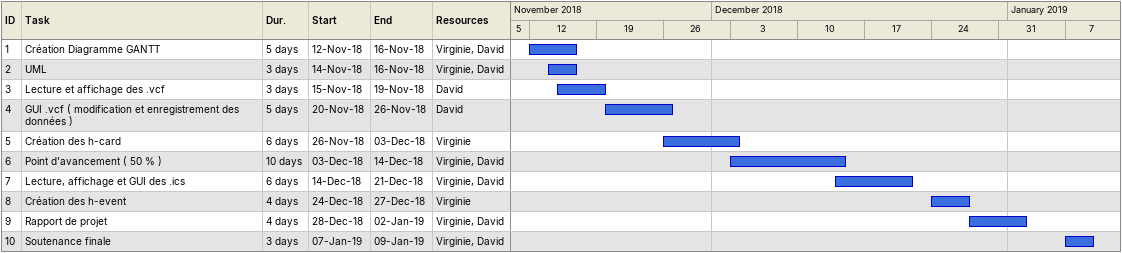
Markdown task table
| ID | Task | Duration | Start | Finish | Resources |
|---|---|---|---|---|---|
| 1 | Création Diagramme GANTT | 5d | 2018-11-12 | 2018-11-16 | Virginie, David |
| 2 | UML | 3d | 2018-11-14 | 2018-11-16 | Virginie, David |
| 3 | Lecture et affichage des .vcf | 3d | 2018-11-15 | 2018-11-19 | David |
| 4 | GUI .vcf ( modification et enregistrement des données ) | 5d | 2018-11-20 | 2018-11-26 | David |
| 5 | Création des h-card | 6d | 2018-11-26 | 2018-12-03 | Virginie |
| 6 | Point d'avancement ( 50 % ) | 10d | 2018-12-03 | 2018-12-14 | Virginie, David |
| 7 | Lecture, affichage et GUI des .ics | 6d | 2018-12-14 | 2018-12-21 | Virginie, David |
| 8 | Création des h-event | 4d | 2018-12-24 | 2018-12-27 | Virginie |
| 9 | Rapport de projet | 4d | 2018-12-28 | 2019-01-02 | Virginie, David |
| 10 | Soutenance finale | 3d | 2019-01-07 | 2019-01-09 | Virginie, David |
